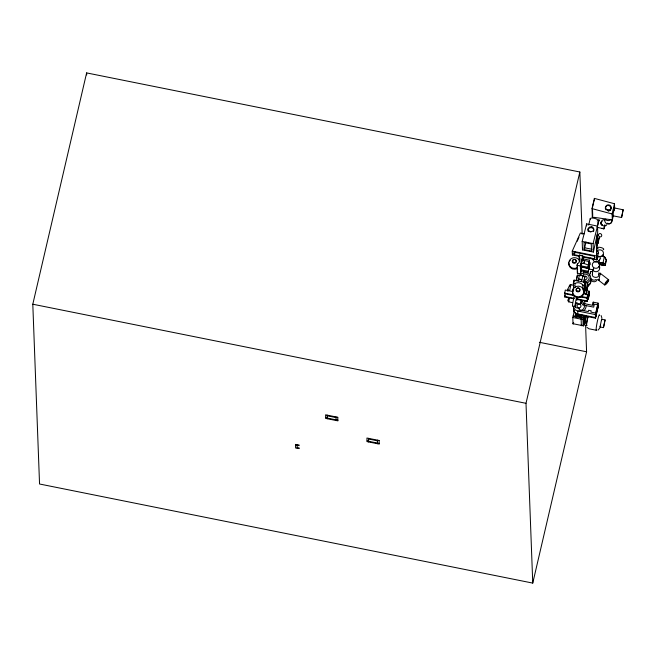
<?xml version="1.0" encoding="UTF-8"?>
<svg xmlns="http://www.w3.org/2000/svg" width="656" height="656" viewBox="0 0 656 656"><rect width="100%" height="100%" fill="white"/><g stroke="black" fill="none" stroke-linecap="round" stroke-linejoin="round"><path stroke-width="0.98" d="M586.554 288.583L586.538 294.101L586.554 288.583L585.267 287.615L584.799 289.526M569.498 298.144L568.637 301.85L572.54 302.629M584.996 323.236L585.324 320.612M600.297 274.028L600.273 273.38L598.346 272.994M601.954 318.234L601.093 315.511M596.402 259.784L597.206 236.414L596.402 259.784L582.397 256.972M582.102 261.375L582.151 260.662M581.946 256.242L594.516 258.767L594.566 255.315M576.936 315.585L576.788 316.996M581.175 300.858C581.224 298.3 579.691 306.245 580.683 303.351M589.678 264.827L589.523 264.622M601.593 320.628L601.634 319.234L600.035 326.934L603.471 327.631L605.078 319.931L601.634 319.234M581.478 281.58L582.93 275.832L579.355 275.11L577.395 275.151L576.058 280.916M592.343 274.52L592.934 269.55M614.352 208.969L614.106 210.683M588.088 272.281L589.719 264.138L588.088 272.281L580.954 270.83L581.511 267.025M589.08 261.572L587.965 268.312L580.831 266.902L581.2 262.941L583.906 263.474L584.586 260.555L589.08 261.572L589.539 260.161L582.405 258.751L581.946 260.161L584.586 260.555L583.906 263.474L581.167 263.523L583.906 263.474M568.547 298.972C568.727 295.831 567.292 304.269 568.391 299.808M590.49 273.511L590.638 271.445L589.482 275.569M573.475 298.71L564.734 296.955L564.882 295.315A5.74 0.492 -78.6 0 0 564.619 293.65L565.308 290.034L573.073 291.6M577.362 299.497L587.071 301.44L587.218 299.808A5.74 0.492 -78.6 0 0 586.964 298.144L587.645 294.528L583.758 293.74M581.331 263.245L581.216 265.188L581.421 264.688M588.801 267.492L588.916 266.738M589.834 264.844L590.006 262.605L589.424 264.311M593.606 267.681L593.541 269.78M596.599 250.69A3.895 1.296 13.1 0 1 598.543 252.232L597.911 253.798M583.504 322.211L583.537 322.022A7.142 0.607 -78.6 0 1 584.676 316.758L584.767 317.775L585.259 316.873L585.218 317.865L583.93 323.998L583.348 318.029L573.147 315.979M579.355 275.11L578.182 280.711M598.411 221.933L598.288 222.515L598.961 219.801L598.288 222.515L598.821 220.318L598.493 221.736M582.503 249.895L582.184 241.433L586.62 223.901L597.509 226.09L597.731 232.027L593.393 252.076L582.503 249.895L582.922 247.984M584.693 247.812L591.933 249.264L591.54 251.059L584.307 249.608L585.947 242.007M598.879 238.218L598.124 243.294L597.19 243.212M585.496 319.726L586.07 317.43M567.432 290.952L567.809 289.247L568.055 291.018L567.801 289.247L569.67 285.188L570.917 284.737L574.033 285.335M569.638 290.493L570.917 284.737M572.54 292.051L573.606 287.254M576.558 280.071L577.395 275.151M581.298 281.326L581.692 279.628L578.584 279.005L578.051 280.899L578.584 279.005L581.692 279.628M583.561 282.416L584.898 276.652L582.93 275.832M583.848 282.523L584.898 276.652M585.587 325.22L586.587 351.78L532.754 583.094L39.549 484.005L32.8 304.22L86.625 72.906L579.838 171.995L582.175 234.307M532.754 583.094L526.005 403.309L579.838 171.995M564.734 296.955L565.095 295.413M581.503 270.108L580.634 273.831L577.354 273.167L577.059 265.295L577.37 263.942L578.42 263.138A5.74 5.387 -2.2 0 0 579.125 256.611L579.437 255.061L582.717 255.725L582.864 259.661M573.615 290.1L573.352 283.203L574.074 280.12L584.955 282.31L585.25 290.182L584.537 293.265L584.242 285.393L584.955 282.31M613.409 215.25L612.327 219.899L592.327 217.087L592.007 208.624L594.385 198.391L614.483 203.737L614.672 208.682M594.016 200.752L592.434 207.558L592.696 214.717M577.354 273.167L577.674 271.814M588.703 225.082L590.195 218.645M580.634 273.831L580.339 265.951L582.717 255.725M592.327 217.087L592.762 215.225M583.988 315.282L582.995 319.546L583.233 325.77L573.024 323.72L572.795 317.496L574.426 310.477M582.979 276.463L583.43 274.511A3.969 3.723 -2.2 0 1 588.76 276.151A3.969 3.723 -2.2 0 1 586.989 281.162L586.226 281.408L584.873 287.221M575.017 316.356L575.656 313.609M584.619 282.515L585.07 280.612L585.086 281.727M586.226 288.747L587.702 282.408L587.842 286L586.784 290.534M586.546 290.78L588.276 285.139A5.543 5.207 -2.2 0 0 590.818 280.506M586.464 294.651L587.005 292.338M582.118 314.905L581.126 319.169L581.355 325.392M589.137 291.231L588.079 295.782L588.219 299.382L589.277 294.831L589.137 291.231L585.808 290.559M587.071 301.44L587.792 298.357L587.645 294.528M596.993 258.776L598.461 252.462M588.194 298.718L589.252 294.167M612.327 219.899L612.105 213.971L614.483 203.737M595.517 318.185L595.377 314.585L577.723 311.034L577.862 314.634L595.517 318.185L598.182 306.729L598.042 303.129L593.204 302.154L592.475 305.294L583.791 303.548M600.06 257.349A3.895 1.296 13.1 0 1 603.668 256.406L604.627 256.84L606.275 259.866L605.332 263.925L602.315 263.318A2.239 0.746 13.1 0 0 599.953 263.532A2.239 0.746 13.1 0 0 601.946 264.77L602.651 263.023M602.913 263.441L604.365 256.57L606.275 259.866M603.389 263.171L602.987 265.5L605.332 265.45L606.095 260.85M595.377 314.585L598.042 303.129M595.755 313.732L597.682 305.475M598.157 306.065L595.492 317.52L577.838 313.978A5.543 5.207 -2.2 0 1 573.606 307.795M604.873 224.869L603.889 228.878L602.085 228.206M604.791 225.131L603.889 228.878L597.198 227.296M583.643 294.306L584.34 291.444M586.079 294.7L586.489 293.002L585.455 294.519L586.497 293.002L586.546 294.101M580.954 270.83L581.446 269.518M597.509 226.09L593.073 243.614L593.393 252.076M597.239 227.148L598.608 221.326L597.329 226.615M581.585 262.031L582.052 260.539M599.108 237.931L598.124 243.294L596.206 242.909M598.608 221.097L598.797 220.432M581.921 316.044L576.345 315.085A7.142 0.607 -78.6 0 0 575.943 316.733M600.666 325.335L600.035 326.934M587.965 268.312L589.539 260.161M600.699 258.038A2.132 0.426 -58.1 0 0 599.182 260.383L599.289 260.973M568.859 301.391L568.686 301.834M585.111 315.987L584.652 317.512A5.543 0.476 -78.6 0 0 583.766 321.571L583.528 322.924A5.543 0.476 -78.6 0 0 584.029 324.392A5.543 0.476 -78.6 0 0 585.603 315.585M599.19 279.661L598.805 280.456L600.273 273.38M585.242 323.146L585.406 322.678M564.611 293.683L574.32 295.635M586.948 298.168L580.15 296.807M600.109 327.656L598.051 330.157M596.96 258.866L595.992 259.268L597.075 258.546A3.895 1.296 13.1 0 0 595.927 257.373M581.528 268.443L581.339 268.952L581.413 266.918L588.547 268.37M588.99 268.484L588.752 268.976L593.442 269.919M613.065 215.16L612.778 215.758L614.311 207.919L623.184 209.789L621.576 217.521L612.778 215.758M599.215 237.579L599.42 237.734M579.396 256.365L572.393 254.963L572.245 251.125L580.371 233.028L584.332 233.823M572.393 254.963L573.205 253.15M580.011 255.856L574.205 254.684L575.435 251.945M599.412 260.022L599.846 259.243M623.118 209.69L621.576 217.521M573.352 283.203L575 283.49A5.74 5.387 -2.2 0 1 581.946 284.13L582.799 285.106L584.242 285.393M583.881 310.69L584.037 310.575A7.142 6.708 -2.2 0 0 586.087 305.803L586.054 305.614M587.842 286L588.301 285.795A5.543 5.207 -2.2 0 0 590.843 281.162M605.078 319.931L603.471 327.631M602.233 264.827L605.332 265.45L602.298 265.393A3.895 1.296 13.1 0 1 598.444 263.294A3.895 1.296 13.1 0 1 602.2 262.72L605.332 263.925L602.889 262.884M585.431 283.031L588.161 282.203A5.543 5.207 -2.2 0 0 588.908 273.97A5.543 5.207 -2.2 0 0 580.248 275.463M603.299 265.557L605.332 265.45M606.702 209.674L610.556 210.215M299.087 444.981L295.495 444.407L295.626 448.007L299.218 448.581M295.52 445.071L299.111 445.645M297.225 447.605L299.193 447.925M580.765 265.795L587.899 267.205M589.162 231.543L590.966 231.904M582.184 241.433L593.204 243.614M572.245 251.125L596.255 255.947M577.059 265.295L580.339 265.951M590.638 271.445L592.565 271.83M564.586 293.117L573.328 294.872M581.101 296.438L586.931 297.611M564.718 296.446L574.426 298.398M577.337 298.988L587.054 300.94M575.468 303.22L580.355 304.204M581.946 316.635L576.321 315.839A5.543 0.476 -78.6 0 0 576.009 317.094M581.97 317.217L576.435 316.102L576.386 314.929M575.394 316.75L577.239 317.119M579.084 317.496L580.929 317.865M572.795 317.496L582.995 319.546M596.206 330.239L588.965 328.787L586.964 327.41M539.371 342.293L586.587 351.78M32.8 304.22L526.005 403.309M327.221 415.806L336.003 417.569M325.696 417.757L337.881 420.209M368.565 439.012L377.348 440.775M367.04 440.963L379.225 443.415M580.937 269.747L588.071 271.207M592.007 208.624L612.105 213.971M583.906 263.474L588.301 264.934M603.184 262.958L604.898 263.646M600.248 273.298L608.661 279.809A3.255 0.746 -52.3 0 1 606.169 284.073A3.255 0.746 -52.3 0 1 605.168 283.261A3.255 0.746 -52.3 0 1 608.661 279.809M597.788 279.628L604.676 284.95M579.092 256.562L579.273 261.49M614.311 207.919L614.401 208.37M582.405 258.751L582.479 259.866M594.385 198.391L594.459 200.277M597.788 308.41L597.657 304.819L594.369 304.154L593.68 307.139L582.725 304.942L582.462 304.228A3.969 3.723 -2.2 0 0 581.101 302.793M594.516 258.767L594.426 256.217L574.107 252.134L574.205 254.684M595.869 316.668L595.73 313.068L590.867 312.092L591.171 310.772L588.621 310.263L588.317 311.584L579.207 309.755L579.519 308.427L575.369 307.598A3.969 3.723 -2.2 0 1 574.951 305.704M591.54 251.059L591.269 243.901L584.037 242.441L584.307 249.608M593.204 302.154L593.311 305.097M588.145 228.444L588.252 231.363M586.62 223.901L586.694 225.885M583.02 256.783L583.135 259.842M583.553 271.084L583.635 273.126M584.668 300.702L584.783 303.769M585.283 317.045L585.472 322.153M582.799 285.106L582.979 290.026M579.437 255.061L579.584 258.997M577.37 263.942L577.6 269.846M574.951 283.531L575.099 287.467M574.074 280.12L574.148 282.096M573.516 316.372L573.549 317.274M569.67 285.188L569.72 286.451M377.323 440.119L377.454 443.718M368.541 438.356L368.672 441.947M335.979 416.913L336.118 420.512M327.196 415.15L327.336 418.741M297.119 444.67L297.25 448.269M86.625 72.906L86.707 74.948M602.265 225.041A1.763 1.542 63.5 0 1 601.249 222.441M601.495 222.113A1.763 1.542 63.5 0 1 601.814 221.867M602.659 225.484A2.132 1.861 63.5 0 1 602.077 221.367M610.9 219.514A3.624 3.403 -2.2 0 1 605.168 219.088A3.624 3.403 -2.2 0 0 608.046 224.024A3.624 3.403 -2.2 0 0 611.802 219.58M611.769 219.99A3.255 2.837 63.7 0 1 610.785 223.22A3.255 2.837 63.7 0 1 607.546 223.147M606.751 224.729A3.255 2.837 63.7 0 1 603.003 225.656A3.255 2.837 63.7 0 1 601.413 221.572A3.255 2.837 63.7 0 1 604.881 219.924M597.132 279.776A3.255 3.05 -2.2 0 1 590.876 279.341M596.115 279.431A3.255 3.05 -2.2 0 1 591.072 278.447M598.748 274.183A3.255 0.746 -52.3 0 1 600.265 273.88M598.1 248.755A3.255 1.082 13.1 0 1 598.395 247.32A3.255 1.082 13.1 0 1 602.684 248.173A3.255 1.082 13.1 0 1 603.135 249.756M596.616 251.707A3.624 3.403 -2.2 0 1 601.773 250.371A3.624 3.403 -2.2 0 1 602.716 255.307A3.624 3.403 -2.2 0 1 597.395 255.783M597.526 259.177A3.624 3.403 -2.2 0 1 596.911 258.505M603.02 254.807A3.624 3.403 -2.2 0 1 603.586 256.48M603.077 255.225A3.255 2.837 63.7 0 1 603.495 256.849M595.861 262.097A3.255 2.837 63.7 0 1 592.876 258.661M598.37 260.752A3.255 2.837 63.7 0 1 596.624 262.056M599.076 266.459A3.624 3.403 -2.2 0 1 597.567 271.387A3.624 3.403 -2.2 0 1 592.573 269.362M599.158 266.156A3.255 2.214 6.8 0 1 599.363 268.386M598.584 274.643A3.255 2.214 6.8 0 1 595.295 277.365A3.255 2.214 6.8 0 1 592.614 273.987M584.037 276.348A1.976 1.853 -2.2 0 1 587.071 277.808A1.976 1.853 -2.2 0 1 584.201 279.554M575.599 303.876A3.969 3.723 -2.2 0 1 577.141 302.588M573.377 306.213A5.543 5.207 -2.2 0 0 581.905 310.313L583.012 309.435A5.543 5.207 -2.2 0 0 584.447 305.68L583.578 303.113A5.543 5.207 -2.2 0 0 581.454 301.309M580.732 314.495A5.543 5.207 -2.2 0 1 573.631 308.459M581.552 325.663A5.543 0.476 -78.6 0 1 581.38 324.72M573.68 322.826A5.543 0.476 -78.6 0 1 573.049 323.047M596.689 329.574A7.946 0.681 -78.6 0 1 597.075 322.744A7.946 0.681 -78.6 0 1 599.518 315.183M586.882 324.999A5.117 0.435 -78.6 0 1 586.702 323.088A5.117 0.435 -78.6 0 1 588.096 316.553M584.824 325.007A5.117 0.435 -78.6 0 1 584.914 322.129A5.117 0.435 -78.6 0 1 586.226 316.176M586.825 325.376A5.543 0.476 -78.6 0 1 586.546 323.884A5.543 0.476 -78.6 0 1 587.85 317.266M597.354 259.596A2.132 0.426 -58.1 0 1 596.837 259.333A2.132 0.426 -58.1 0 1 598.297 256.873A2.132 0.426 -58.1 0 1 599.067 256.709M599.322 261.203A2.132 0.426 -58.1 0 1 599.182 260.383M599.379 237.292A2.132 1.927 54.1 0 1 597.444 239.219M596.927 239.12A2.132 1.927 54.1 0 1 596.435 238.882M596.796 235.143A2.132 1.927 54.1 0 1 597.837 235.209M585.562 288.566A2.403 0.795 13.7 0 1 585.898 289.05M572.893 305.827A5.707 0.484 -78.6 0 1 572.688 303.687A5.707 0.484 -78.6 0 1 574.246 296.414M577.296 297.676A5.707 0.484 -78.6 0 1 576.878 300.317M576.28 303.195A5.707 0.484 -78.6 0 1 575.009 305.786A5.707 0.484 -78.6 0 1 576.747 296.914M579.084 275.692A2.403 0.779 13 0 1 581.101 275.7M583.676 290.723A5.707 5.355 -2.2 0 1 578.51 297.726A5.707 5.355 -2.2 0 1 572.672 291.256M577.567 268.402A5.707 5.355 -2.2 0 1 568.916 262.785M569.424 261.473A5.707 5.355 -2.2 0 1 570.277 260.317M577.534 267.525A5.707 5.355 -2.2 0 1 569.408 265.532A5.707 5.355 -2.2 0 1 572.262 258.095A5.707 5.355 -2.2 0 1 579.896 261.375M610.072 210.256A2.878 2.698 28.8 0 0 610.867 209.108L610.998 208.411A2.878 2.698 28.8 0 0 605.463 207.157L605.332 207.845A2.878 2.698 28.8 0 0 606.062 209.863M609.465 210.633A2.878 2.698 28.8 0 1 608.03 210.863M608.26 210.83A2.813 2.558 -25.5 0 1 608.981 210.838M577.46 241.146A2.878 0.418 -68.6 0 1 577.608 240.58M577.813 239.924A2.878 0.418 -68.6 0 1 578.354 238.538M578.641 237.89A2.878 0.418 -68.6 0 1 578.928 237.349M590.482 219.407A4.002 1.337 13.1 0 1 594.541 218.35A4.002 1.337 13.1 0 1 597.198 221.072M593.377 231.511A2.878 2.485 3 0 0 591.819 227.788L591.081 227.665A2.878 2.485 3 0 0 588.399 231.248M596.919 244.827L596.935 245.828L597.157 240.235L596.919 244.827M581.208 303.654L581.897 300.686L581.208 303.654M583.988 322.26L584.808 318.767L583.988 322.26M588.301 265.77C588.596 268.632 590.261 255.578 588.301 265.77M588.465 269.583C588.571 272.379 590.523 259.423 588.465 269.583M605.767 206.591L605.636 207.288A2.878 2.698 28.8 0 0 611.179 208.551L611.31 207.854A2.878 2.698 28.8 0 0 605.767 206.591M584.586 260.555L581.88 260.022L584.586 260.555M591.868 226.853L591.13 226.73A2.878 2.485 3 0 0 590.129 231.56L590.876 231.683A2.878 2.485 3 0 0 591.868 226.853M337.774 417.273L325.589 414.822L325.72 418.421L337.914 420.865L337.774 417.273M379.111 440.479L366.925 438.028L367.065 441.627L379.25 444.079L379.111 440.479M591.105 258.415L590.613 258.21L591.105 258.415M606.382 283.351A1.87 0.426 -52.3 0 0 607.817 280.899A1.87 0.426 -52.3 0 0 605.808 282.884A1.87 0.426 -52.3 0 0 606.382 283.351M593.459 267.443A3.624 3.403 -2.2 0 0 599.436 265.623A3.624 3.403 -2.2 0 0 594.795 261.678A3.624 3.403 -2.2 0 0 593.459 267.443M577.665 307.385A1.976 1.853 -2.2 0 0 580.921 306.393A1.976 1.853 -2.2 0 0 578.395 304.245A1.976 1.853 -2.2 0 0 577.665 307.385M598.436 235.127A1.763 1.591 54.1 0 0 600.962 236.759A1.763 1.591 54.1 0 0 600.871 233.815A1.763 1.591 54.1 0 0 598.436 235.127M576.64 291.354A2.091 1.96 -2.2 0 0 580.093 290.313A2.091 1.96 -2.2 0 0 577.419 288.033A2.091 1.96 -2.2 0 0 576.64 291.354M576.911 290.788A1.673 1.574 -2.2 0 0 579.674 289.952A1.673 1.574 -2.2 0 0 577.526 288.132A1.673 1.574 -2.2 0 0 576.911 290.788M574.369 295.471A5.707 5.355 -2.2 0 0 583.783 292.609A5.707 5.355 -2.2 0 0 576.476 286.401A5.707 5.355 -2.2 0 0 574.369 295.471M572.967 262.777A2.091 1.96 -2.2 0 0 576.419 261.728A2.091 1.96 -2.2 0 0 573.746 259.456A2.091 1.96 -2.2 0 0 572.967 262.777M573.237 262.211A1.673 1.574 -2.2 0 0 576.001 261.375A1.673 1.574 -2.2 0 0 573.852 259.546A1.673 1.574 -2.2 0 0 573.237 262.211"/></g></svg>
